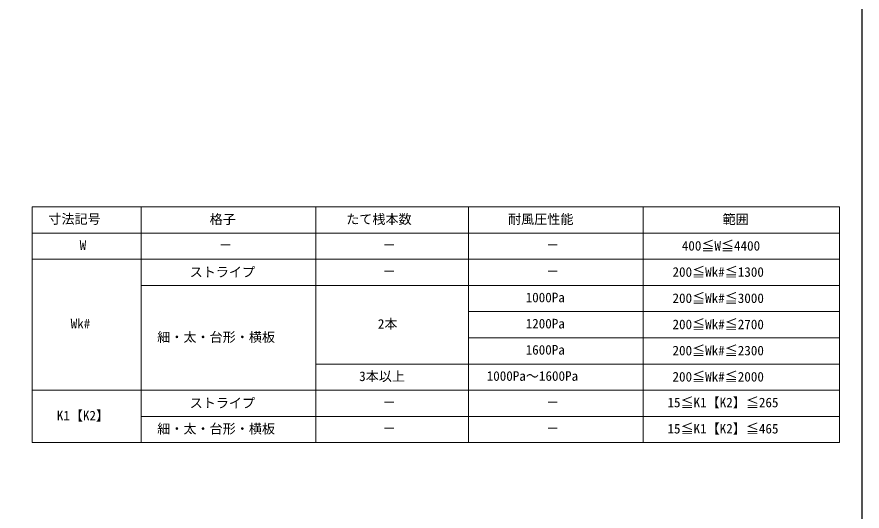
# Model space of a CAD drawing. Units: millimetres, scale not verified. Extents: x -1750 to 1750, y -2608 to 2592.
# Drawn here: x -187 to 1750, y 25 to 1157 of the extents above; entities that cross this region are included whole.
import ezdxf
from ezdxf.enums import TextEntityAlignment as Align

# ---------------------------------------------------------------- set-up
doc = ezdxf.new("R2010")
doc.units = ezdxf.units.MM
doc.header["$LTSCALE"] = 14
doc.layers.add('0-1_TABLE1', color=7, linetype='Continuous', lineweight=18)
doc.layers.add('0-7_YKK_ZWAK', color=7, linetype='Continuous')
doc.styles.add('ＭＳ ゴシック', font='')
doc.styles.get('ＭＳ ゴシック').set_extended_font_data('MS Gothic')

msp = doc.modelspace()

# ---------------------------------------------------------------- linework, layer by layer
at = {"layer": '0-1_TABLE1'}
for p, q in [((-152, 721.5), (1698, 721.5)), ((-152, 601.5), (1698, 601.5)), ((98, 541.5), (1698, 541.5)), ((848, 481.5), (1698, 481.5)), ((848, 421.5), (1698, 421.5)), ((498, 361.5), (1698, 361.5)), ((-152, 301.5), (1698, 301.5)), ((98, 241.5), (1698, 241.5)), ((-152, 181.5), (1698, 181.5))]:
    msp.add_line(p, q, dxfattribs=at)
for points in [[(-152, 721.5), (-152, 661.5), (-152, 181.5)], [(98, 721.5), (98, 661.5), (98, 181.5)], [(498, 721.5), (498, 661.5), (498, 181.5)], [(848, 721.5), (848, 661.5), (848, 181.5)], [(1248, 721.5), (1248, 661.5), (1248, 181.5)], [(1698, 721.5), (1698, 661.5), (1698, 181.5)], [(-152, 661.5), (848, 661.5), (1248, 661.5), (1698, 661.5)]]:
    msp.add_lwpolyline(points, dxfattribs=at)
at = {"layer": '0-7_YKK_ZWAK'}
msp.add_lwpolyline([(-1750, -2608.5), (1750, -2608.5), (1750, 2491.5)], dxfattribs=at)

# ---------------------------------------------------------------- texts
at = {"layer": '0-1_TABLE1', "style": 'ＭＳ ゴシック'}
for s, p in [('寸法記号', (-114.95, 676.24)), ('格子', (254.79, 675.65)), ('たて桟本数', (567.66, 675.9)), ('耐風圧性能', (938.57, 675.9)), ('範囲', (1430.3, 675.56)), ('W', (-43.19, 616.5)), ('400≦W≦4400', (1336.81, 614.8)), ('－', (276.01, 616.5)), ('－', (651.01, 616.5)), ('－', (1026.01, 616.5)), ('ストライプ', (208.94, 554.71)), ('200≦Wk#≦1300', (1315.5, 554.8)), ('－', (651.01, 556.5)), ('－', (1026.01, 556.5)), ('1000Pa', (978.97, 496.5)), ('200≦Wk#≦3000', (1315.5, 494.8)), ('Wk#', (-63.82, 436.5)), ('2本', (640.27, 435.9)), ('1200Pa', (978.97, 436.5)), ('200≦Wk#≦2700', (1315.5, 434.8)), ('細・太・台形・横板', (134.62, 405.73)), ('1600Pa', (978.97, 376.5)), ('200≦Wk#≦2300', (1315.5, 374.8)), ('3本以上', (597.4, 315.9)), ('1000Pa～1600Pa', (889.65, 316.5)), ('200≦Wk#≦2000', (1315.5, 314.8)), ('ストライプ', (208.94, 254.71)), ('－', (651.01, 256.5)), ('－', (1026.01, 256.5)), ('15≦K1【K2】≦265', (1303.91, 255.82)), ('K1【K2】', (-95.61, 225.82)), ('細・太・台形・横板', (134.62, 195.73)), ('－', (651.01, 196.5)), ('－', (1026.01, 196.5)), ('15≦K1【K2】≦465', (1303.91, 195.82))]:
    msp.add_text(s, height=21.99, dxfattribs=at).set_placement(p, align=Align.BOTTOM_LEFT)

doc.saveas('drawing.dxf')
